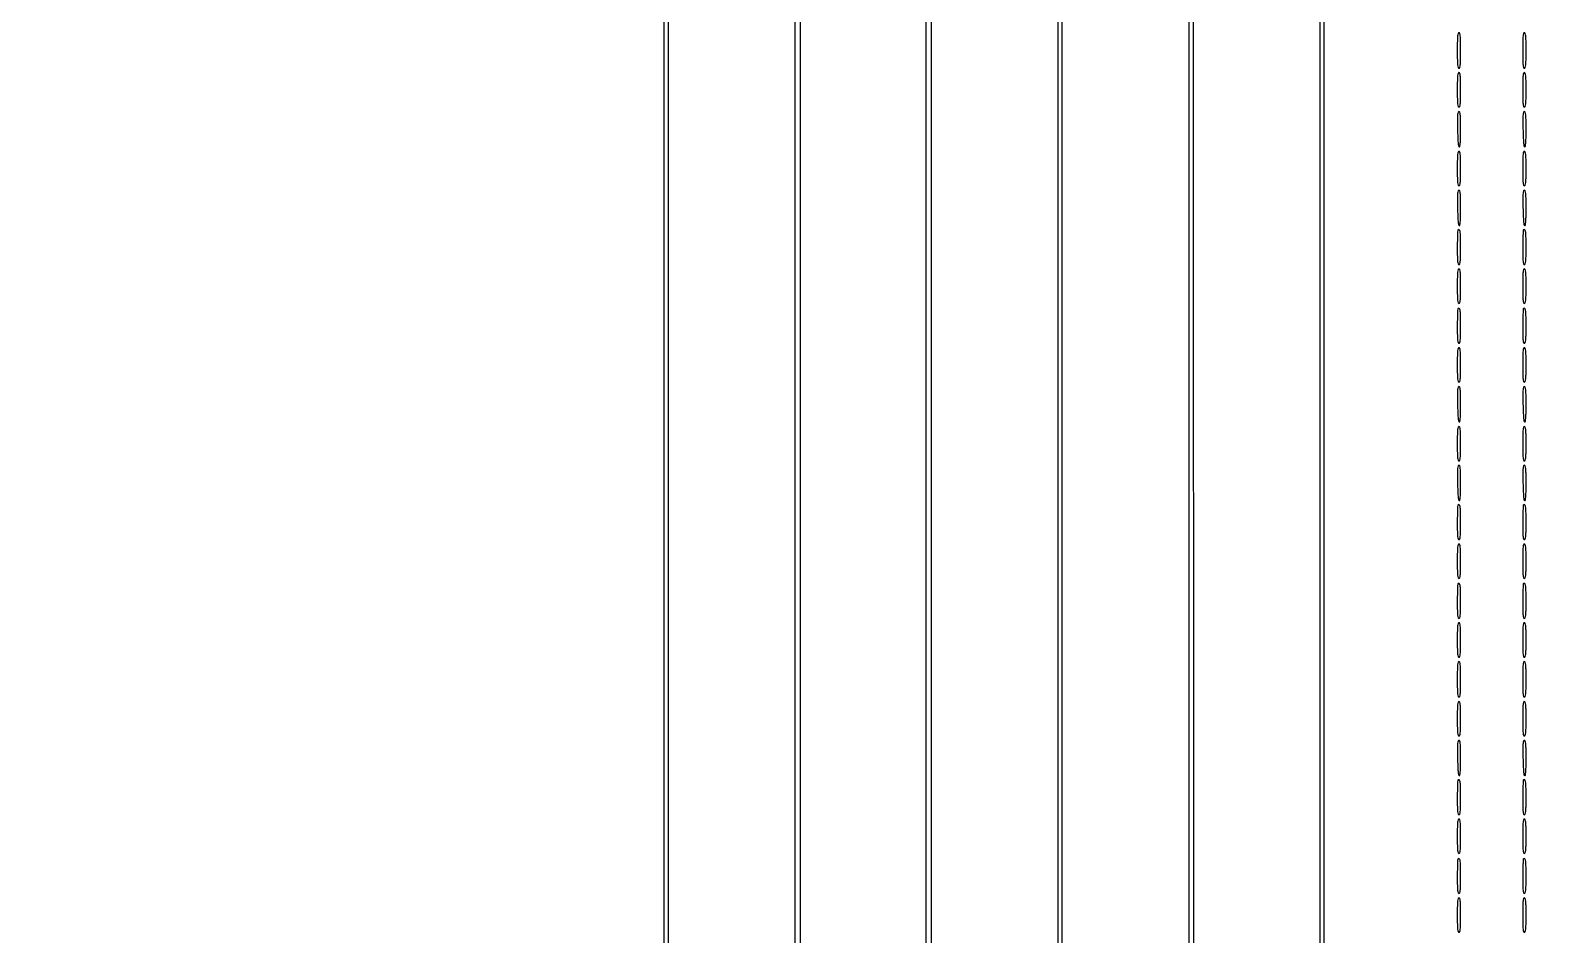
# Model space of a CAD drawing. Extents: x 56 to 1133, y 13 to 780.
# Drawn here: x 901.2 to 1017.6, y 151.4 to 220.4 of the extents above; entities that cross this region are included whole.
import ezdxf

# ---------------------------------------------------------------- set-up
doc = ezdxf.new("R2010")
doc.units = 0
doc.header["$MEASUREMENT"] = 0

msp = doc.modelspace()

# ---------------------------------------------------------------- linework, layer by layer
for points in [[(1017.40694, 575.895877, -0.000001), (1070.584681, 576.252606, -0.000002), (1122.697079, 576.601864, -0.000762)], [(949.508039, 401.901185, -0.000001), (949.529232, 360.757398, -0.000095), (949.545571, 310.204162, -0.000033), (949.5504, 237.340307), (949.5504, 72.756), (889.695933, 72.756), (829.841465, 72.756), (829.820283, 181.74195), (829.7991, 290.7279), (829.59234, 290.757084, 0.061062), (829.499514, 290.758779, 0.06589), (829.411524, 290.737683, 0.068412), (829.334841, 290.695441, 0.074966), (829.27509, 290.635165, 0.158898), (829.207259, 290.42785, 0.000009), (829.185801, 269.624214, 0.000219), (829.168655, 239.876086, 0.000035), (829.1646, 181.62003), (829.1646, 72.756), (769.3524, 72.756), (709.5402, 72.756), (709.5402, 249.055109), (709.5402, 425.354217)], [(959.5332, 319.063104), (959.5332, 61.670964), (959.04675, 61.917026, -0.025365), (957.219298, 62.960977, -0.025435), (955.508725, 64.183714, -0.026519), (954.007723, 65.512145, -0.03582), (952.810568, 66.872479, -0.025287), (951.979569, 68.088433, -0.025718), (951.280647, 69.375383, -0.026758), (950.744401, 70.670401, -0.034583), (950.401402, 71.91, 0.00903), (950.318294, 72.283633, 0.038172), (950.247663, 72.501699, 0.068015), (950.170607, 72.634622, 0.121018), (950.071914, 72.712611), (949.8888, 72.796122), (949.8888, 237.360368, -0.000033), (949.893629, 310.215336, -0.000095), (949.909968, 360.762414, -0.000001), (949.931161, 401.901185, -0.259795)], [(529.032925, 286.436984, -0.000002), (529.83462, 265.012438, -0.000004), (530.769888, 240.009811, -0.000003), (531.839084, 211.4154, 0.000001), (532.991169, 180.601107, 0.000001), (534.178651, 148.843697, 0.000001), (535.23949, 120.47627, 0.000003), (535.941746, 101.701946, 0.000115)], [(1130.14234, 577.288816, 0.000001), (1112.945079, 577.188951, 0.000111)], [(709.121796, 442.82444, 0.000019), (709.1172, 324.090018, -0.000009), (709.114218, 161.564965, -0.000147), (709.096025, 106.631092, -0.000008), (709.074425, 72.940537, -0.213464), (708.959902, 72.684961, 0.095623), (708.88732, 72.589725, 0.030328), (708.817485, 72.424509, 0.026135), (708.754019, 72.209491, 0.016347), (708.70133, 71.9523, -0.036268), (708.45517, 70.954519, -0.020148), (708.019736, 69.778721, -0.019985), (707.479403, 68.615709, -0.029891), (706.908625, 67.651863, -0.037506), (705.634203, 66.041262, -0.031055), (704.054884, 64.527114, -0.030003), (702.238563, 63.168405, -0.029139), (700.25535, 62.022318), (699.5574, 61.671512), (699.5574, 319.062041)], [(709.450724, 554.916273, 0.000002), (709.414274, 575.305401, 0.198447)], [(528.70788, 577.073614, 0.000003), (528.686579, 549.005158, 0.000159)], [(1130.319428, 549.297508, 0.000003), (1130.298148, 577.178284, 0.310328)], [(999.895262, 130.411957, -0.000016), (999.889323, 214.686923, -0.00001), (999.8874, 314.7966)], [(949.534419, 437.103757, -0.000003), (949.50785, 417.314747, -0.198562)], [(949.93135, 417.399347, -0.000003), (949.904781, 437.177782, -0.000198)], [(1123.025498, 98.5167, -0.000023), (1123.689615, 116.367112, -0.000006), (1124.783934, 145.734891, -0.000006), (1126.038574, 179.384269, -0.000006), (1127.294472, 213.046277), (1130.3406, 294.666454)]]:
    msp.add_lwpolyline(points, format="xyb")
for points in [[(967.46445, 576.326716), (969.516, 576.276178), (969.516, 317.367389, -0.000017), (969.512651, 218.088578, -0.000028), (969.50231, 134.513057), (969.488619, 58.477819, -0.414161), (969.469396, 58.4586, -0.062529), (969.333274, 58.47569, -0.000357), (968.082385, 58.795769, -0.00172), (966.921999, 59.097832, -0.005155), (966.132, 59.31512, -0.006547), (964.361381, 59.846997, -0.007002), (962.644711, 60.413811, -0.006957), (961.177443, 60.94414, -0.027757), (960.303072, 61.330678), (959.9562, 61.507639), (959.9562, 318.993875), (959.9562, 576.480112), (962.68455, 576.428683, -0.000361), (963.879019, 576.405303, -0.000259), (965.21409, 576.377515, -0.000262), (966.485351, 576.349731, -0.000563)], [(977.61645, 576.157693), (979.5834, 576.107068), (979.5834, 316.299035), (979.5834, 56.491002), (979.13925, 56.549162, -0.012122), (978.180356, 56.698453, -0.001695), (976.206268, 57.061926, -0.002095), (974.078241, 57.470444, -0.003243), (972.24435, 57.842843), (969.939, 58.32657), (969.939, 317.319261), (969.939, 576.311952), (972.79425, 576.260135, -0.00044), (974.031342, 576.236595, -0.000334), (975.388562, 576.208668, -0.000337), (976.662474, 576.180746, -0.000786)], [(987.76845, 575.988588), (989.5662, 575.938071), (989.5662, 315.462423), (989.5662, 54.986776), (989.37585, 55.028828, 0.019456), (989.233932, 55.054435, 0.000362), (988.483452, 55.159339, 0.000888), (987.607788, 55.279509, 0.000594), (986.6052, 55.414071, -0.002425), (984.748672, 55.670168, -0.001718), (982.667481, 55.974852, -0.00098), (980.717966, 56.271013, -0.018582), (980.11215, 56.387448), (979.9218, 56.431424), (979.9218, 316.287219), (979.9218, 576.143015), (982.94625, 576.09106, -0.000557), (984.235942, 576.067467, -0.00046), (985.610357, 576.039527, -0.000465), (986.871123, 576.011563, -0.001247)], [(996.94755, 575.872373), (999.549, 575.8722), (999.549, 314.8389), (999.549, 53.8056), (999.37686, 53.8056, -0.029907), (999.123591, 53.820763, -0.000074), (995.543404, 54.251522, -0.000454), (992.328113, 54.641822, -0.003128), (990.7506, 54.844791), (989.9469, 54.953313), (989.925736, 315.468634), (989.904573, 575.983955), (992.125336, 575.928251, 0.002222), (993.162103, 575.906856, 0.00115), (994.457927, 575.888859, 0.001143), (995.789832, 575.876471, 0.001737)], [(1010.0394, 218.8602, 0.002849), (1010.043658, 218.112986, 0.020523), (1010.062533, 217.75335, 0.04313), (1010.097853, 217.558899, 0.338315), (1010.1663, 217.5066, 0.338315), (1010.234747, 217.558899, 0.04313), (1010.270067, 217.75335, 0.020523), (1010.288942, 218.112986, 0.002849), (1010.2932, 218.8602, 0.002849), (1010.288942, 219.607414, 0.020523), (1010.270067, 219.96705, 0.04313), (1010.234747, 220.161501, 0.338315), (1010.1663, 220.2138, 0.338315), (1010.097853, 220.161501, 0.04313), (1010.062533, 219.96705, 0.020523), (1010.043658, 219.607414, 0.002849)], [(1015.0308, 218.8602, 0.002849), (1015.035058, 218.112986, 0.020523), (1015.053933, 217.75335, 0.04313), (1015.089253, 217.558899, 0.338315), (1015.1577, 217.5066, 0.338315), (1015.226147, 217.558899, 0.04313), (1015.261467, 217.75335, 0.020523), (1015.280342, 218.112986, 0.002849), (1015.2846, 218.8602, 0.002849), (1015.280342, 219.607414, 0.020523), (1015.261467, 219.96705, 0.04313), (1015.226147, 220.161501, 0.338315), (1015.1577, 220.2138, 0.338315), (1015.089253, 220.161501, 0.04313), (1015.053933, 219.96705, 0.020523), (1015.035058, 219.607414, 0.002849)], [(1010.0394, 215.8569, 0.002961), (1010.043679, 215.134252, 0.021161), (1010.062597, 214.7853, 0.045065), (1010.098112, 214.597124, 0.33533), (1010.1663, 214.5456, 0.33533), (1010.234488, 214.597124, 0.045065), (1010.270003, 214.7853, 0.021161), (1010.288921, 215.134252, 0.002961), (1010.2932, 215.8569, 0.002961), (1010.288921, 216.579548, 0.021161), (1010.270003, 216.9285, 0.045065), (1010.234488, 217.116676, 0.33533), (1010.1663, 217.1682, 0.33533), (1010.098112, 217.116676, 0.045065), (1010.062597, 216.9285, 0.021161), (1010.043679, 216.579548, 0.002961)], [(1015.0308, 215.8569, 0.002961), (1015.035079, 215.134252, 0.021161), (1015.053997, 214.7853, 0.045065), (1015.089512, 214.597124, 0.33533), (1015.1577, 214.5456, 0.33533), (1015.225888, 214.597124, 0.045065), (1015.261403, 214.7853, 0.021161), (1015.280321, 215.134252, 0.002961), (1015.2846, 215.8569, 0.002961), (1015.280321, 216.579548, 0.021161), (1015.261403, 216.9285, 0.045065), (1015.225888, 217.116676, 0.33533), (1015.1577, 217.1682, 0.33533), (1015.089512, 217.116676, 0.045065), (1015.053997, 216.9285, 0.021161), (1015.035079, 216.579548, 0.002961)], [(1010.058402, 212.881707, 0.00406), (1010.074728, 212.24645, 0.015187), (1010.100342, 211.847955, 0.015954), (1010.133887, 211.584121, 0.279848), (1010.18745, 211.521057, 0.457179), (1010.241833, 211.553409, 0.024232), (1010.270953, 211.779545, 0.016613), (1010.288691, 212.161631, 0.003292), (1010.2932, 212.84655, 0.002775), (1010.288992, 213.604734, 0.020868), (1010.270044, 213.96305, 0.045773), (1010.234017, 214.154458, 0.335075), (1010.164152, 214.2072, 0.334735), (1010.095124, 214.155157, 0.049826), (1010.062064, 213.97263, 0.021548), (1010.049413, 213.62641, 0.002753)], [(1015.049802, 212.881707, 0.00406), (1015.066128, 212.24645, 0.015187), (1015.091742, 211.847955, 0.015954), (1015.125287, 211.584121, 0.279848), (1015.17885, 211.521057, 0.457179), (1015.233233, 211.553409, 0.024232), (1015.262353, 211.779545, 0.016613), (1015.280091, 212.161631, 0.003292), (1015.2846, 212.84655, 0.002775), (1015.280392, 213.604734, 0.020868), (1015.261444, 213.96305, 0.045773), (1015.225417, 214.154458, 0.335075), (1015.155552, 214.2072, 0.334735), (1015.086524, 214.155157, 0.049826), (1015.053464, 213.97263, 0.021548), (1015.040813, 213.62641, 0.002753)], [(1010.0394, 209.8503, 0.002961), (1010.043679, 209.127652, 0.021161), (1010.062597, 208.7787, 0.045065), (1010.098112, 208.590524, 0.33533), (1010.1663, 208.539, 0.33533), (1010.234488, 208.590524, 0.045065), (1010.270003, 208.7787, 0.021161), (1010.288921, 209.127652, 0.002961), (1010.2932, 209.8503, 0.002961), (1010.288921, 210.572948, 0.021161), (1010.270003, 210.9219, 0.045065), (1010.234488, 211.110076, 0.33533), (1010.1663, 211.1616, 0.33533), (1010.098112, 211.110076, 0.045065), (1010.062597, 210.9219, 0.021161), (1010.043679, 210.572948, 0.002961)], [(1015.0308, 209.8503, 0.002961), (1015.035079, 209.127652, 0.021161), (1015.053997, 208.7787, 0.045065), (1015.089512, 208.590524, 0.33533), (1015.1577, 208.539, 0.33533), (1015.225888, 208.590524, 0.045065), (1015.261403, 208.7787, 0.021161), (1015.280321, 209.127652, 0.002961), (1015.2846, 209.8503, 0.002961), (1015.280321, 210.572948, 0.021161), (1015.261403, 210.9219, 0.045065), (1015.225888, 211.110076, 0.33533), (1015.1577, 211.1616, 0.33533), (1015.089512, 211.110076, 0.045065), (1015.053997, 210.9219, 0.021161), (1015.035079, 210.572948, 0.002961)], [(1010.058402, 206.875107, 0.00406), (1010.074728, 206.23985, 0.015187), (1010.100342, 205.841355, 0.015954), (1010.133887, 205.577521, 0.279848), (1010.18745, 205.514457, 0.457179), (1010.241833, 205.546809, 0.024232), (1010.270953, 205.772945, 0.016613), (1010.288691, 206.155031, 0.003292), (1010.2932, 206.83995, 0.002775), (1010.288992, 207.598134, 0.020868), (1010.270044, 207.95645, 0.045773), (1010.234017, 208.147858, 0.335075), (1010.164152, 208.2006, 0.334735), (1010.095124, 208.148557, 0.049826), (1010.062064, 207.96603, 0.021548), (1010.049413, 207.61981, 0.002753)], [(1015.049802, 206.875107, 0.00406), (1015.066128, 206.23985, 0.015187), (1015.091742, 205.841355, 0.015954), (1015.125287, 205.577521, 0.279848), (1015.17885, 205.514457, 0.457179), (1015.233233, 205.546809, 0.024232), (1015.262353, 205.772945, 0.016613), (1015.280091, 206.155031, 0.003292), (1015.2846, 206.83995, 0.002775), (1015.280392, 207.598134, 0.020868), (1015.261444, 207.95645, 0.045773), (1015.225417, 208.147858, 0.335075), (1015.155552, 208.2006, 0.334735), (1015.086524, 208.148557, 0.049826), (1015.053464, 207.96603, 0.021548), (1015.040813, 207.61981, 0.002753)], [(1010.0958, 205.1832, 0.185783), (1010.073036, 205.131952, 0.00225), (1010.055968, 204.762315, 0.006347), (1010.043474, 204.330885, 0.004064), (1010.0394, 203.8296, 0.003), (1010.043687, 203.115141, 0.021382), (1010.062619, 202.76975, 0.045736), (1010.0982, 202.583659, 0.334295), (1010.1663, 202.5324, 0.338315), (1010.234747, 202.584699, 0.04313), (1010.270067, 202.77915, 0.020523), (1010.288942, 203.138786, 0.002849), (1010.2932, 203.886, 0.00412), (1010.286554, 204.692555, 0.033647), (1010.255746, 205.059568, 0.167132), (1010.190339, 205.184525, 0.406029)], [(1015.0872, 205.1832, 0.185783), (1015.064436, 205.131952, 0.00225), (1015.047367, 204.762315, 0.006347), (1015.034874, 204.330885, 0.004064), (1015.0308, 203.8296, 0.003), (1015.035087, 203.115141, 0.021382), (1015.054019, 202.76975, 0.045736), (1015.0896, 202.583659, 0.334295), (1015.1577, 202.5324, 0.338315), (1015.226147, 202.584699, 0.04313), (1015.261467, 202.77915, 0.020523), (1015.280342, 203.138786, 0.002849), (1015.2846, 203.886, 0.00412), (1015.277954, 204.692555, 0.033647), (1015.247146, 205.059568, 0.167132), (1015.181739, 205.184525, 0.406029)], [(1010.0394, 200.8827, 0.002961), (1010.043679, 200.160052, 0.021161), (1010.062597, 199.8111, 0.045065), (1010.098112, 199.622924, 0.33533), (1010.1663, 199.5714, 0.33533), (1010.234488, 199.622924, 0.045065), (1010.270003, 199.8111, 0.021161), (1010.288921, 200.160052, 0.002961), (1010.2932, 200.8827, 0.002961), (1010.288921, 201.605348, 0.021161), (1010.270003, 201.9543, 0.045065), (1010.234488, 202.142476, 0.33533), (1010.1663, 202.194, 0.33533), (1010.098112, 202.142476, 0.045065), (1010.062597, 201.9543, 0.021161), (1010.043679, 201.605348, 0.002961)], [(1015.0308, 200.8827, 0.002961), (1015.035079, 200.160052, 0.021161), (1015.053997, 199.8111, 0.045065), (1015.089512, 199.622924, 0.33533), (1015.1577, 199.5714, 0.33533), (1015.225888, 199.622924, 0.045065), (1015.261403, 199.8111, 0.021161), (1015.280321, 200.160052, 0.002961), (1015.2846, 200.8827, 0.002961), (1015.280321, 201.605348, 0.021161), (1015.261403, 201.9543, 0.045065), (1015.225888, 202.142476, 0.33533), (1015.1577, 202.194, 0.33533), (1015.089512, 202.142476, 0.045065), (1015.053997, 201.9543, 0.021161), (1015.035079, 201.605348, 0.002961)], [(1010.0958, 199.1766, 0.185783), (1010.073036, 199.125352, 0.00225), (1010.055968, 198.755715, 0.006347), (1010.043474, 198.324285, 0.004064), (1010.0394, 197.823, 0.003), (1010.043687, 197.108541, 0.021382), (1010.062619, 196.76315, 0.045736), (1010.0982, 196.577059, 0.334295), (1010.1663, 196.5258, 0.338315), (1010.234747, 196.578099, 0.04313), (1010.270067, 196.77255, 0.020523), (1010.288942, 197.132186, 0.002849), (1010.2932, 197.8794, 0.00412), (1010.286554, 198.685955, 0.033647), (1010.255746, 199.052968, 0.167132), (1010.190339, 199.177925, 0.406029)], [(1015.0872, 199.1766, 0.185783), (1015.064436, 199.125352, 0.00225), (1015.047367, 198.755715, 0.006347), (1015.034874, 198.324285, 0.004064), (1015.0308, 197.823, 0.003), (1015.035087, 197.108541, 0.021382), (1015.054019, 196.76315, 0.045736), (1015.0896, 196.577059, 0.334295), (1015.1577, 196.5258, 0.338315), (1015.226147, 196.578099, 0.04313), (1015.261467, 196.77255, 0.020523), (1015.280342, 197.132186, 0.002849), (1015.2846, 197.8794, 0.00412), (1015.277954, 198.685955, 0.033647), (1015.247146, 199.052968, 0.167132), (1015.181739, 199.177925, 0.406029)], [(1010.0394, 194.8761, 0.002961), (1010.043679, 194.153452, 0.021161), (1010.062597, 193.8045, 0.045065), (1010.098112, 193.616324, 0.33533), (1010.1663, 193.5648, 0.33533), (1010.234488, 193.616324, 0.045065), (1010.270003, 193.8045, 0.021161), (1010.288921, 194.153452, 0.002961), (1010.2932, 194.8761, 0.002961), (1010.288921, 195.598748, 0.021161), (1010.270003, 195.9477, 0.045065), (1010.234488, 196.135876, 0.33533), (1010.1663, 196.1874, 0.33533), (1010.098112, 196.135876, 0.045065), (1010.062597, 195.9477, 0.021161), (1010.043679, 195.598748, 0.002961)], [(1015.0308, 194.8761, 0.002961), (1015.035079, 194.153452, 0.021161), (1015.053997, 193.8045, 0.045065), (1015.089512, 193.616324, 0.33533), (1015.1577, 193.5648, 0.33533), (1015.225888, 193.616324, 0.045065), (1015.261403, 193.8045, 0.021161), (1015.280321, 194.153452, 0.002961), (1015.2846, 194.8761, 0.002961), (1015.280321, 195.598748, 0.021161), (1015.261403, 195.9477, 0.045065), (1015.225888, 196.135876, 0.33533), (1015.1577, 196.1874, 0.33533), (1015.089512, 196.135876, 0.045065), (1015.053997, 195.9477, 0.021161), (1015.035079, 195.598748, 0.002961)], [(1010.058402, 191.900907, 0.00406), (1010.074728, 191.26565, 0.015187), (1010.100342, 190.867155, 0.015954), (1010.133887, 190.603321, 0.279848), (1010.18745, 190.540257, 0.457179), (1010.241833, 190.572609, 0.024232), (1010.270953, 190.798745, 0.016613), (1010.288691, 191.180831, 0.003292), (1010.2932, 191.86575, 0.002775), (1010.288992, 192.623934, 0.020868), (1010.270044, 192.98225, 0.045773), (1010.234017, 193.173658, 0.335075), (1010.164152, 193.2264, 0.334735), (1010.095124, 193.174357, 0.049826), (1010.062064, 192.99183, 0.021548), (1010.049413, 192.64561, 0.002753)], [(1015.049802, 191.900907, 0.00406), (1015.066128, 191.26565, 0.015187), (1015.091742, 190.867155, 0.015954), (1015.125287, 190.603321, 0.279848), (1015.17885, 190.540257, 0.457179), (1015.233233, 190.572609, 0.024232), (1015.262353, 190.798745, 0.016613), (1015.280091, 191.180831, 0.003292), (1015.2846, 191.86575, 0.002775), (1015.280392, 192.623934, 0.020868), (1015.261444, 192.98225, 0.045773), (1015.225417, 193.173658, 0.335075), (1015.155552, 193.2264, 0.334735), (1015.086524, 193.174357, 0.049826), (1015.053464, 192.99183, 0.021548), (1015.040813, 192.64561, 0.002753)], [(1010.0394, 188.8695, 0.002961), (1010.043679, 188.146852, 0.021161), (1010.062597, 187.7979, 0.045065), (1010.098112, 187.609724, 0.33533), (1010.1663, 187.5582, 0.33533), (1010.234488, 187.609724, 0.045065), (1010.270003, 187.7979, 0.021161), (1010.288921, 188.146852, 0.002961), (1010.2932, 188.8695, 0.002961), (1010.288921, 189.592148, 0.021161), (1010.270003, 189.9411, 0.045065), (1010.234488, 190.129276, 0.33533), (1010.1663, 190.1808, 0.33533), (1010.098112, 190.129276, 0.045065), (1010.062597, 189.9411, 0.021161), (1010.043679, 189.592148, 0.002961)], [(1015.0308, 188.8695, 0.002961), (1015.035079, 188.146852, 0.021161), (1015.053997, 187.7979, 0.045065), (1015.089512, 187.609724, 0.33533), (1015.1577, 187.5582, 0.33533), (1015.225888, 187.609724, 0.045065), (1015.261403, 187.7979, 0.021161), (1015.280321, 188.146852, 0.002961), (1015.2846, 188.8695, 0.002961), (1015.280321, 189.592148, 0.021161), (1015.261403, 189.9411, 0.045065), (1015.225888, 190.129276, 0.33533), (1015.1577, 190.1808, 0.33533), (1015.089512, 190.129276, 0.045065), (1015.053997, 189.9411, 0.021161), (1015.035079, 189.592148, 0.002961)], [(1010.058402, 185.894307, 0.00406), (1010.074728, 185.25905, 0.015187), (1010.100342, 184.860555, 0.015954), (1010.133887, 184.596721, 0.279848), (1010.18745, 184.533657, 0.457179), (1010.241833, 184.566009, 0.024232), (1010.270953, 184.792145, 0.016613), (1010.288691, 185.174231, 0.003292), (1010.2932, 185.85915, 0.002775), (1010.288992, 186.617334, 0.020868), (1010.270044, 186.97565, 0.045773), (1010.234017, 187.167058, 0.335075), (1010.164152, 187.2198, 0.334735), (1010.095124, 187.167757, 0.049826), (1010.062064, 186.98523, 0.021548), (1010.049413, 186.63901, 0.002753)], [(1015.049802, 185.894307, 0.00406), (1015.066128, 185.25905, 0.015187), (1015.091742, 184.860555, 0.015954), (1015.125287, 184.596721, 0.279848), (1015.17885, 184.533657, 0.457179), (1015.233233, 184.566009, 0.024232), (1015.262353, 184.792145, 0.016613), (1015.280091, 185.174231, 0.003292), (1015.2846, 185.85915, 0.002775), (1015.280392, 186.617334, 0.020868), (1015.261444, 186.97565, 0.045773), (1015.225417, 187.167058, 0.335075), (1015.155552, 187.2198, 0.334735), (1015.086524, 187.167757, 0.049826), (1015.053464, 186.98523, 0.021548), (1015.040813, 186.63901, 0.002753)], [(1010.0958, 184.2024, 0.185783), (1010.073036, 184.151152, 0.00225), (1010.055968, 183.781515, 0.006347), (1010.043474, 183.350085, 0.004064), (1010.0394, 182.8488, 0.003), (1010.043687, 182.134341, 0.021382), (1010.062619, 181.78895, 0.045736), (1010.0982, 181.602859, 0.334295), (1010.1663, 181.5516, 0.338315), (1010.234747, 181.603899, 0.04313), (1010.270067, 181.79835, 0.020523), (1010.288942, 182.157986, 0.002849), (1010.2932, 182.9052, 0.00412), (1010.286554, 183.711755, 0.033647), (1010.255746, 184.078768, 0.167132), (1010.190339, 184.203725, 0.406029)], [(1015.0872, 184.2024, 0.185783), (1015.064436, 184.151152, 0.00225), (1015.047367, 183.781515, 0.006347), (1015.034874, 183.350085, 0.004064), (1015.0308, 182.8488, 0.003), (1015.035087, 182.134341, 0.021382), (1015.054019, 181.78895, 0.045736), (1015.0896, 181.602859, 0.334295), (1015.1577, 181.5516, 0.338315), (1015.226147, 181.603899, 0.04313), (1015.261467, 181.79835, 0.020523), (1015.280342, 182.157986, 0.002849), (1015.2846, 182.9052, 0.00412), (1015.277954, 183.711755, 0.033647), (1015.247146, 184.078768, 0.167132), (1015.181739, 184.203725, 0.406029)], [(1010.0394, 179.9019, 0.002961), (1010.043679, 179.179252, 0.021161), (1010.062597, 178.8303, 0.045065), (1010.098112, 178.642124, 0.33533), (1010.1663, 178.5906, 0.33533), (1010.234488, 178.642124, 0.045065), (1010.270003, 178.8303, 0.021161), (1010.288921, 179.179252, 0.002961), (1010.2932, 179.9019, 0.002961), (1010.288921, 180.624548, 0.021161), (1010.270003, 180.9735, 0.045065), (1010.234488, 181.161676, 0.33533), (1010.1663, 181.2132, 0.33533), (1010.098112, 181.161676, 0.045065), (1010.062597, 180.9735, 0.021161), (1010.043679, 180.624548, 0.002961)], [(1015.0308, 179.9019, 0.002961), (1015.035079, 179.179252, 0.021161), (1015.053997, 178.8303, 0.045065), (1015.089512, 178.642124, 0.33533), (1015.1577, 178.5906, 0.33533), (1015.225888, 178.642124, 0.045065), (1015.261403, 178.8303, 0.021161), (1015.280321, 179.179252, 0.002961), (1015.2846, 179.9019, 0.002961), (1015.280321, 180.624548, 0.021161), (1015.261403, 180.9735, 0.045065), (1015.225888, 181.161676, 0.33533), (1015.1577, 181.2132, 0.33533), (1015.089512, 181.161676, 0.045065), (1015.053997, 180.9735, 0.021161), (1015.035079, 180.624548, 0.002961)], [(1010.0958, 178.1958, 0.185783), (1010.073036, 178.144552, 0.00225), (1010.055968, 177.774915, 0.006347), (1010.043474, 177.343485, 0.004064), (1010.0394, 176.8422, 0.003), (1010.043687, 176.127741, 0.021382), (1010.062619, 175.78235, 0.045736), (1010.0982, 175.596259, 0.334295), (1010.1663, 175.545, 0.338315), (1010.234747, 175.597299, 0.04313), (1010.270067, 175.79175, 0.020523), (1010.288942, 176.151386, 0.002849), (1010.2932, 176.8986, 0.00412), (1010.286554, 177.705155, 0.033647), (1010.255746, 178.072168, 0.167132), (1010.190339, 178.197125, 0.406029)], [(1015.0872, 178.1958, 0.185783), (1015.064436, 178.144552, 0.00225), (1015.047367, 177.774915, 0.006347), (1015.034874, 177.343485, 0.004064), (1015.0308, 176.8422, 0.003), (1015.035087, 176.127741, 0.021382), (1015.054019, 175.78235, 0.045736), (1015.0896, 175.596259, 0.334295), (1015.1577, 175.545, 0.338315), (1015.226147, 175.597299, 0.04313), (1015.261467, 175.79175, 0.020523), (1015.280342, 176.151386, 0.002849), (1015.2846, 176.8986, 0.00412), (1015.277954, 177.705155, 0.033647), (1015.247146, 178.072168, 0.167132), (1015.181739, 178.197125, 0.406029)], [(1010.0394, 173.8953, 0.002961), (1010.043679, 173.172652, 0.021161), (1010.062597, 172.8237, 0.045065), (1010.098112, 172.635524, 0.33533), (1010.1663, 172.584, 0.33533), (1010.234488, 172.635524, 0.045065), (1010.270003, 172.8237, 0.021161), (1010.288921, 173.172652, 0.002961), (1010.2932, 173.8953, 0.002961), (1010.288921, 174.617948, 0.021161), (1010.270003, 174.9669, 0.045065), (1010.234488, 175.155076, 0.33533), (1010.1663, 175.2066, 0.33533), (1010.098112, 175.155076, 0.045065), (1010.062597, 174.9669, 0.021161), (1010.043679, 174.617948, 0.002961)], [(1015.0308, 173.8953, 0.002961), (1015.035079, 173.172652, 0.021161), (1015.053997, 172.8237, 0.045065), (1015.089512, 172.635524, 0.33533), (1015.1577, 172.584, 0.33533), (1015.225888, 172.635524, 0.045065), (1015.261403, 172.8237, 0.021161), (1015.280321, 173.172652, 0.002961), (1015.2846, 173.8953, 0.002961), (1015.280321, 174.617948, 0.021161), (1015.261403, 174.9669, 0.045065), (1015.225888, 175.155076, 0.33533), (1015.1577, 175.2066, 0.33533), (1015.089512, 175.155076, 0.045065), (1015.053997, 174.9669, 0.021161), (1015.035079, 174.617948, 0.002961)], [(1010.0394, 170.892, 0.002849), (1010.043658, 170.144786, 0.020523), (1010.062533, 169.78515, 0.04313), (1010.097853, 169.590699, 0.338315), (1010.1663, 169.5384, 0.338315), (1010.234747, 169.590699, 0.04313), (1010.270067, 169.78515, 0.020523), (1010.288942, 170.144786, 0.002849), (1010.2932, 170.892, 0.002849), (1010.288942, 171.639214, 0.020523), (1010.270067, 171.99885, 0.04313), (1010.234747, 172.193301, 0.338315), (1010.1663, 172.2456, 0.338315), (1010.097853, 172.193301, 0.04313), (1010.062533, 171.99885, 0.020523), (1010.043658, 171.639214, 0.002849)], [(1015.0308, 170.892, 0.002849), (1015.035058, 170.144786, 0.020523), (1015.053933, 169.78515, 0.04313), (1015.089253, 169.590699, 0.338315), (1015.1577, 169.5384, 0.338315), (1015.226147, 169.590699, 0.04313), (1015.261467, 169.78515, 0.020523), (1015.280342, 170.144786, 0.002849), (1015.2846, 170.892, 0.002849), (1015.280342, 171.639214, 0.020523), (1015.261467, 171.99885, 0.04313), (1015.226147, 172.193301, 0.338315), (1015.1577, 172.2456, 0.338315), (1015.089253, 172.193301, 0.04313), (1015.053933, 171.99885, 0.020523), (1015.035058, 171.639214, 0.002849)], [(1010.0394, 167.8887, 0.002961), (1010.043679, 167.166052, 0.021161), (1010.062597, 166.8171, 0.045065), (1010.098112, 166.628924, 0.33533), (1010.1663, 166.5774, 0.33533), (1010.234488, 166.628924, 0.045065), (1010.270003, 166.8171, 0.021161), (1010.288921, 167.166052, 0.002961), (1010.2932, 167.8887, 0.002961), (1010.288921, 168.611348, 0.021161), (1010.270003, 168.9603, 0.045065), (1010.234488, 169.148476, 0.33533), (1010.1663, 169.2, 0.33533), (1010.098112, 169.148476, 0.045065), (1010.062597, 168.9603, 0.021161), (1010.043679, 168.611348, 0.002961)], [(1015.0308, 167.8887, 0.002961), (1015.035079, 167.166052, 0.021161), (1015.053997, 166.8171, 0.045065), (1015.089512, 166.628924, 0.33533), (1015.1577, 166.5774, 0.33533), (1015.225888, 166.628924, 0.045065), (1015.261403, 166.8171, 0.021161), (1015.280321, 167.166052, 0.002961), (1015.2846, 167.8887, 0.002961), (1015.280321, 168.611348, 0.021161), (1015.261403, 168.9603, 0.045065), (1015.225888, 169.148476, 0.33533), (1015.1577, 169.2, 0.33533), (1015.089512, 169.148476, 0.045065), (1015.053997, 168.9603, 0.021161), (1015.035079, 168.611348, 0.002961)], [(1010.058402, 164.913507, 0.00406), (1010.074728, 164.27825, 0.015187), (1010.100342, 163.879755, 0.015954), (1010.133887, 163.615921, 0.279848), (1010.18745, 163.552857, 0.457179), (1010.241833, 163.585209, 0.024232), (1010.270953, 163.811345, 0.016613), (1010.288691, 164.193431, 0.003292), (1010.2932, 164.87835, 0.002775), (1010.288992, 165.636534, 0.020868), (1010.270044, 165.99485, 0.045773), (1010.234017, 166.186258, 0.335075), (1010.164152, 166.239, 0.334735), (1010.095124, 166.186957, 0.049826), (1010.062064, 166.00443, 0.021548), (1010.049413, 165.65821, 0.002753)], [(1015.049802, 164.913507, 0.00406), (1015.066128, 164.27825, 0.015187), (1015.091742, 163.879755, 0.015954), (1015.125287, 163.615921, 0.279848), (1015.17885, 163.552857, 0.457179), (1015.233233, 163.585209, 0.024232), (1015.262353, 163.811345, 0.016613), (1015.280091, 164.193431, 0.003292), (1015.2846, 164.87835, 0.002775), (1015.280392, 165.636534, 0.020868), (1015.261444, 165.99485, 0.045773), (1015.225417, 166.186258, 0.335075), (1015.155552, 166.239, 0.334735), (1015.086524, 166.186957, 0.049826), (1015.053464, 166.00443, 0.021548), (1015.040813, 165.65821, 0.002753)], [(1010.0958, 163.2216, 0.185783), (1010.073036, 163.170352, 0.00225), (1010.055968, 162.800715, 0.006347), (1010.043474, 162.369285, 0.004064), (1010.0394, 161.868, 0.003), (1010.043687, 161.153541, 0.021382), (1010.062619, 160.80815, 0.045736), (1010.0982, 160.622059, 0.334295), (1010.1663, 160.5708, 0.338315), (1010.234747, 160.623099, 0.04313), (1010.270067, 160.81755, 0.020523), (1010.288942, 161.177186, 0.002849), (1010.2932, 161.9244, 0.00412), (1010.286554, 162.730955, 0.033647), (1010.255746, 163.097968, 0.167132), (1010.190339, 163.222925, 0.406029)], [(1015.0872, 163.2216, 0.185783), (1015.064436, 163.170352, 0.00225), (1015.047367, 162.800715, 0.006347), (1015.034874, 162.369285, 0.004064), (1015.0308, 161.868, 0.003), (1015.035087, 161.153541, 0.021382), (1015.054019, 160.80815, 0.045736), (1015.0896, 160.622059, 0.334295), (1015.1577, 160.5708, 0.338315), (1015.226147, 160.623099, 0.04313), (1015.261467, 160.81755, 0.020523), (1015.280342, 161.177186, 0.002849), (1015.2846, 161.9244, 0.00412), (1015.277954, 162.730955, 0.033647), (1015.247146, 163.097968, 0.167132), (1015.181739, 163.222925, 0.406029)], [(1010.0394, 158.9211, 0.002961), (1010.043679, 158.198452, 0.021161), (1010.062597, 157.8495, 0.045065), (1010.098112, 157.661324, 0.33533), (1010.1663, 157.6098, 0.33533), (1010.234488, 157.661324, 0.045065), (1010.270003, 157.8495, 0.021161), (1010.288921, 158.198452, 0.002961), (1010.2932, 158.9211, 0.002961), (1010.288921, 159.643748, 0.021161), (1010.270003, 159.9927, 0.045065), (1010.234488, 160.180876, 0.33533), (1010.1663, 160.2324, 0.33533), (1010.098112, 160.180876, 0.045065), (1010.062597, 159.9927, 0.021161), (1010.043679, 159.643748, 0.002961)], [(1015.0308, 158.9211, 0.002961), (1015.035079, 158.198452, 0.021161), (1015.053997, 157.8495, 0.045065), (1015.089512, 157.661324, 0.33533), (1015.1577, 157.6098, 0.33533), (1015.225888, 157.661324, 0.045065), (1015.261403, 157.8495, 0.021161), (1015.280321, 158.198452, 0.002961), (1015.2846, 158.9211, 0.002961), (1015.280321, 159.643748, 0.021161), (1015.261403, 159.9927, 0.045065), (1015.225888, 160.180876, 0.33533), (1015.1577, 160.2324, 0.33533), (1015.089512, 160.180876, 0.045065), (1015.053997, 159.9927, 0.021161), (1015.035079, 159.643748, 0.002961)], [(1010.0958, 157.215, 0.185783), (1010.073036, 157.163752, 0.00225), (1010.055968, 156.794115, 0.006347), (1010.043474, 156.362685, 0.004064), (1010.0394, 155.8614, 0.003), (1010.043687, 155.146941, 0.021382), (1010.062619, 154.80155, 0.045736), (1010.0982, 154.615459, 0.334295), (1010.1663, 154.5642, 0.338315), (1010.234747, 154.616499, 0.04313), (1010.270067, 154.81095, 0.020523), (1010.288942, 155.170586, 0.002849), (1010.2932, 155.9178, 0.00412), (1010.286554, 156.724355, 0.033647), (1010.255746, 157.091368, 0.167132), (1010.190339, 157.216325, 0.406029)], [(1015.0872, 157.215, 0.185783), (1015.064436, 157.163752, 0.00225), (1015.047367, 156.794115, 0.006347), (1015.034874, 156.362685, 0.004064), (1015.0308, 155.8614, 0.003), (1015.035087, 155.146941, 0.021382), (1015.054019, 154.80155, 0.045736), (1015.0896, 154.615459, 0.334295), (1015.1577, 154.5642, 0.338315), (1015.226147, 154.616499, 0.04313), (1015.261467, 154.81095, 0.020523), (1015.280342, 155.170586, 0.002849), (1015.2846, 155.9178, 0.00412), (1015.277954, 156.724355, 0.033647), (1015.247146, 157.091368, 0.167132), (1015.181739, 157.216325, 0.406029)], [(1010.0394, 152.9145, 0.002961), (1010.043679, 152.191852, 0.021161), (1010.062597, 151.8429, 0.045065), (1010.098112, 151.654724, 0.33533), (1010.1663, 151.6032, 0.33533), (1010.234488, 151.654724, 0.045065), (1010.270003, 151.8429, 0.021161), (1010.288921, 152.191852, 0.002961), (1010.2932, 152.9145, 0.002961), (1010.288921, 153.637148, 0.021161), (1010.270003, 153.9861, 0.045065), (1010.234488, 154.174276, 0.33533), (1010.1663, 154.2258, 0.33533), (1010.098112, 154.174276, 0.045065), (1010.062597, 153.9861, 0.021161), (1010.043679, 153.637148, 0.002961)], [(1015.0308, 152.9145, 0.002961), (1015.035079, 152.191852, 0.021161), (1015.053997, 151.8429, 0.045065), (1015.089512, 151.654724, 0.33533), (1015.1577, 151.6032, 0.33533), (1015.225888, 151.654724, 0.045065), (1015.261403, 151.8429, 0.021161), (1015.280321, 152.191852, 0.002961), (1015.2846, 152.9145, 0.002961), (1015.280321, 153.637148, 0.021161), (1015.261403, 153.9861, 0.045065), (1015.225888, 154.174276, 0.33533), (1015.1577, 154.2258, 0.33533), (1015.089512, 154.174276, 0.045065), (1015.053997, 153.9861, 0.021161), (1015.035079, 153.637148, 0.002961)]]:
    msp.add_lwpolyline(points, format="xyb", close=True)

doc.saveas('drawing.dxf')
